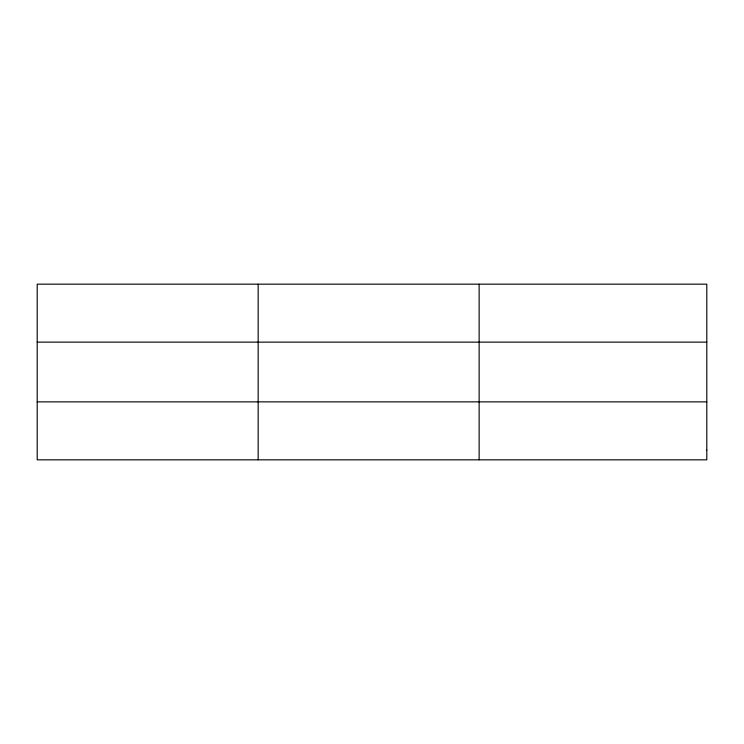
<?xml version="1.0" encoding="UTF-8"?>
<svg xmlns="http://www.w3.org/2000/svg" width="744" height="744" viewBox="0 0 744 744"><rect width="100%" height="100%" fill="white"/><g stroke="black" fill="none" stroke-linecap="round" stroke-linejoin="round"><path stroke-width="1.12" d="M258.168 284.171L258.168 459.829M479.136 284.171L479.136 459.829M37.2 342.138L706.8 342.138M37.2 401.862L706.8 401.862M706.8 450.167L706.8 459.829L37.2 459.829L37.2 284.171L706.8 284.171L706.8 450.167"/></g></svg>
